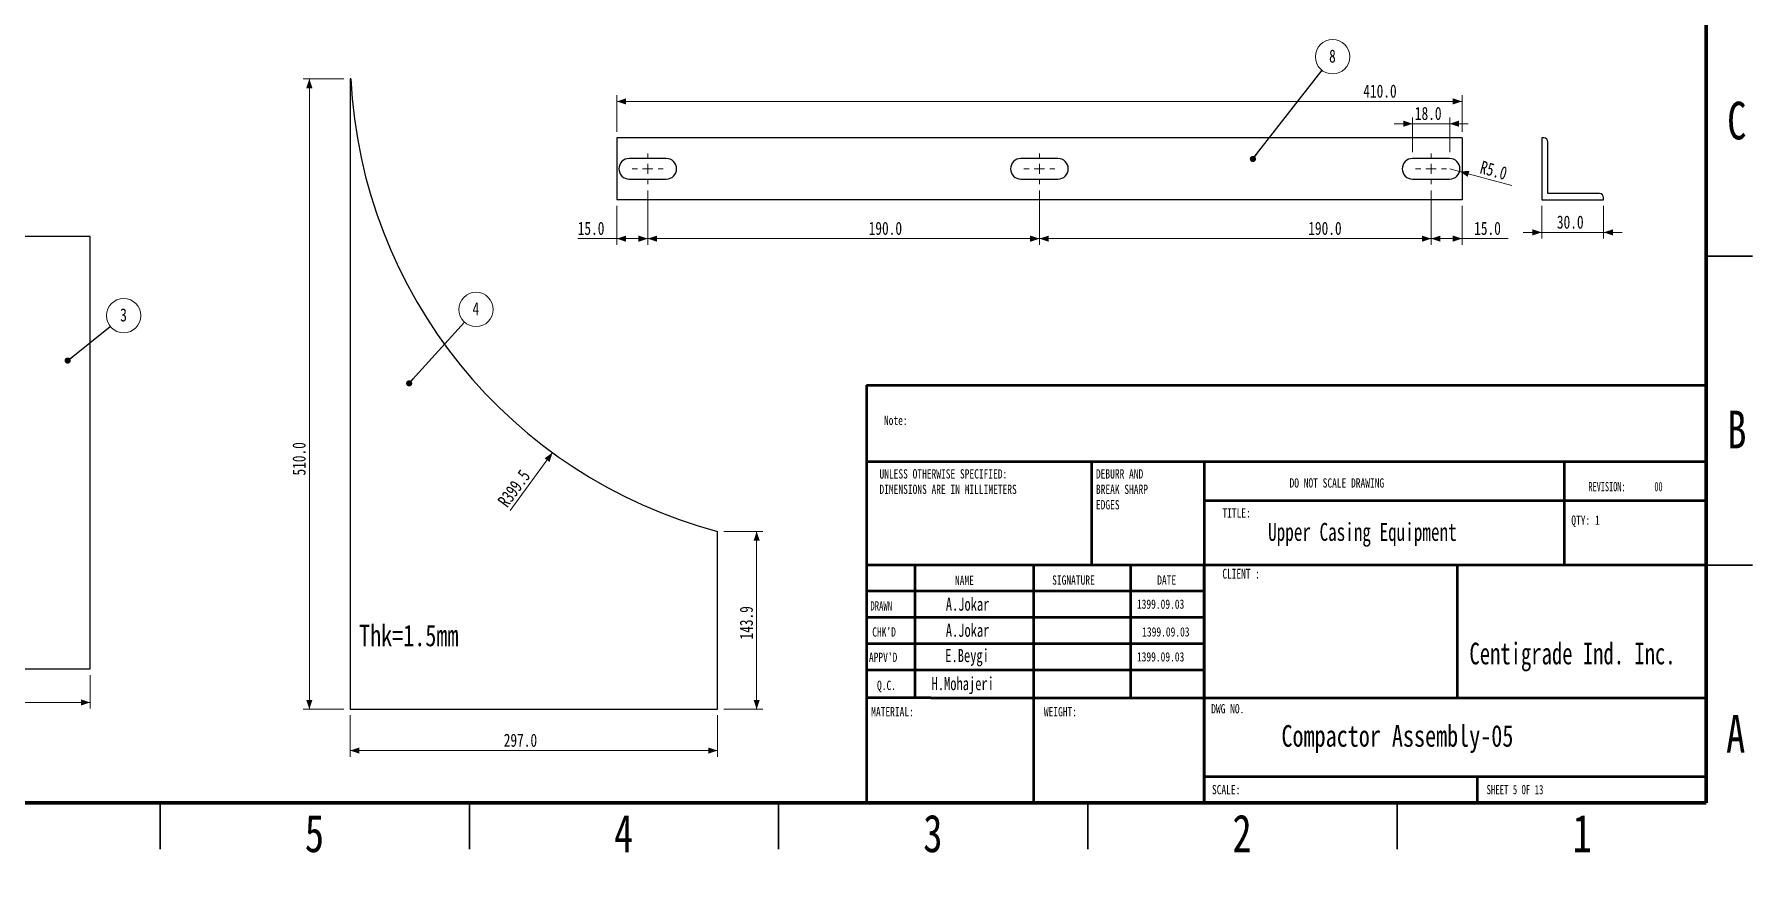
# Paper-space layout 'Sheet5' of a CAD drawing. Header units: millimetres. Extents: x 0 to 418, y 0 to 295.
# Drawn here: x 139.7 to 417.5, y 0 to 134.4 of the extents above; entities that cross this region are included whole.
import ezdxf

# ---------------------------------------------------------------- set-up
doc = ezdxf.new("R2010")
doc.units = ezdxf.units.MM
doc.styles.add('SLDTEXTSTYLE0', font='TXT', dxfattribs={"width": 0.75})
doc.styles.add('SLDTEXTSTYLE1', font='TXT', dxfattribs={"width": 0.686449})
doc.styles.add('SLDTEXTSTYLE2', font='TXT', dxfattribs={"width": 0.652778})
doc.styles.add('SLDTEXTSTYLE3', font='TXT', dxfattribs={"width": 0.692308})
doc.styles.add('SLDTEXTSTYLE4', font='TXT', dxfattribs={"width": 0.7})
doc.dimstyles.new('SLDDIMSTYLE26', dxfattribs={"dimtxt": 2.116667, "dimasz": 1.5, "dimexe": 0, "dimexo": 0.0625, "dimgap": 0.529167, "dimtad": 1, "dimdec": 1, "dimlfac": 5, "dimrnd": 1e-09, "dimzin": 4, "dimdsep": 46, "dimtxsty": 'SLDTEXTSTYLE0', "dimsah": 1, "dimcen": 0.09, "dimadec": 0, "dimazin": 1, "dimtfac": 1, "dimtdec": 0, "dimtofl": 0, "dimtmove": 0, "dimatfit": 3, "dimfxl": 1, "dimfrac": 2, "dimtolj": 1, "dimtzin": 12, "dimarcsym": 0})
doc.dimstyles.new('SLDDIMSTYLE3', dxfattribs={"dimtxt": 0.18, "dimasz": 1, "dimexe": 0, "dimexo": 0.0625, "dimgap": 0, "dimtad": 0, "dimtih": 1, "dimtoh": 1, "dimdec": 0, "dimrnd": 1e-09, "dimzin": 0, "dimdsep": 46, "dimtxsty": 'Standard', "dimblk1": 'DOT', "dimblk2": 'DOT', "dimsah": 1, "dimcen": 0.09, "dimadec": 0, "dimazin": 0, "dimtfac": 1, "dimtdec": 0, "dimtofl": 0, "dimtmove": 0, "dimatfit": 3, "dimldrblk": 'DOT', "dimfxl": 1, "dimfrac": 2, "dimtolj": 1, "dimtzin": 0, "dimarcsym": 0})
doc.dimstyles.new('SLDDIMSTYLE31', dxfattribs={"dimtxt": 2.116667, "dimasz": 1.5, "dimexe": 0, "dimexo": 0.0625, "dimgap": 0.529167, "dimtad": 1, "dimdec": 0, "dimlfac": 5, "dimrnd": 1e-09, "dimzin": 12, "dimdsep": 46, "dimtxsty": 'SLDTEXTSTYLE0', "dimsah": 1, "dimcen": 0.09, "dimadec": 0, "dimazin": 3, "dimtfac": 1, "dimtdec": 0, "dimtofl": 0, "dimtmove": 0, "dimatfit": 3, "dimfxl": 1, "dimfrac": 2, "dimtolj": 1, "dimtzin": 12, "dimarcsym": 0})
doc.dimstyles.new('SLDDIMSTYLE32', dxfattribs={"dimtxt": 2.116667, "dimasz": 1.5, "dimexe": 0, "dimexo": 0.0625, "dimgap": 0.529167, "dimtad": 1, "dimdec": 1, "dimlfac": 5, "dimrnd": 1e-09, "dimzin": 12, "dimdsep": 46, "dimtxsty": 'SLDTEXTSTYLE0', "dimsah": 1, "dimcen": 0.09, "dimadec": 0, "dimazin": 3, "dimtfac": 1, "dimtdec": 0, "dimtofl": 0, "dimtmove": 0, "dimatfit": 3, "dimfxl": 1, "dimfrac": 2, "dimtolj": 1, "dimtzin": 12, "dimarcsym": 0})
doc.dimstyles.new('SLDDIMSTYLE33', dxfattribs={"dimtxt": 2.116667, "dimasz": 1.5, "dimexe": 0, "dimexo": 0.0625, "dimgap": 0.529167, "dimtad": 1, "dimdec": 1, "dimlfac": 5, "dimrnd": 1e-09, "dimzin": 12, "dimdsep": 46, "dimtxsty": 'SLDTEXTSTYLE0', "dimblk1": 'NONE', "dimblk2": 'NONE', "dimsah": 1, "dimcen": 0, "dimadec": 0, "dimazin": 3, "dimtfac": 1, "dimtdec": 0, "dimtofl": 0, "dimtmove": 0, "dimatfit": 3, "dimldrblk": 'NONE', "dimfxl": 1, "dimfrac": 2, "dimtolj": 1, "dimtzin": 12, "dimarcsym": 0})
doc.dimstyles.new('SLDDIMSTYLE34', dxfattribs={"dimtxt": 2.116667, "dimasz": 1.5, "dimexe": 0, "dimexo": 0.0625, "dimgap": 0.529167, "dimtad": 1, "dimdec": 1, "dimlfac": 3, "dimrnd": 1e-09, "dimzin": 4, "dimdsep": 46, "dimtxsty": 'SLDTEXTSTYLE0', "dimsah": 1, "dimcen": 0, "dimadec": 0, "dimazin": 1, "dimtfac": 1, "dimtdec": 0, "dimtofl": 0, "dimtmove": 0, "dimatfit": 3, "dimfxl": 1, "dimfrac": 2, "dimtolj": 1, "dimtzin": 12, "dimarcsym": 0})
doc.dimstyles.new('SLDDIMSTYLE7', dxfattribs={"dimtxt": 2.116667, "dimasz": 1.5, "dimexe": 0, "dimexo": 0.0625, "dimgap": 0.529167, "dimtad": 1, "dimdec": 1, "dimlfac": 3, "dimrnd": 1e-09, "dimzin": 4, "dimdsep": 46, "dimtxsty": 'SLDTEXTSTYLE0', "dimsah": 1, "dimcen": 0.09, "dimadec": 0, "dimazin": 1, "dimtfac": 1, "dimtdec": 0, "dimtmove": 0, "dimatfit": 0, "dimfxl": 1, "dimfrac": 2, "dimtolj": 1, "dimtzin": 12, "dimarcsym": 0})
doc.dimstyles.new('SLDDIMSTYLE8', dxfattribs={"dimtxt": 2.116667, "dimasz": 1.5, "dimexe": 0, "dimexo": 0.0625, "dimgap": 0.529167, "dimtad": 1, "dimdec": 1, "dimlfac": 3, "dimrnd": 1e-09, "dimzin": 4, "dimdsep": 46, "dimtxsty": 'SLDTEXTSTYLE0', "dimsah": 1, "dimcen": 0.09, "dimadec": 0, "dimazin": 1, "dimtfac": 1, "dimtdec": 0, "dimtofl": 0, "dimtmove": 0, "dimatfit": 3, "dimfxl": 1, "dimfrac": 2, "dimtolj": 1, "dimtzin": 12, "dimarcsym": 0})

# ---------------------------------------------------------------- blocks, each defined once
blk = doc.blocks.new('SW_NOTE_69')
at = {"color": 0, "linetype": 'Continuous', "lineweight": 0, "char_height": 1.5, "attachment_point": 1, "style": 'SLDTEXTSTYLE0'}
for s, insert in [('UNLESS OTHERWISE SPECIFIED:', (0, 1.93)), ('DIMENSIONS ARE IN MILLIMETERS', (0, -0.57))]:
    blk.add_mtext(s, dxfattribs=dict(at, insert=insert))
blk = doc.blocks.new('SW_NOTE_70')
at = {"color": 0, "linetype": 'Continuous', "lineweight": 0, "char_height": 1.5, "attachment_point": 1, "style": 'SLDTEXTSTYLE0'}
for s, insert in [('DEBURR AND', (0, 1.93)), ('BREAK SHARP', (0, -0.57)), ('EDGES', (0, -3.07))]:
    blk.add_mtext(s, dxfattribs=dict(at, insert=insert))
blk = doc.blocks.new('_D_85')
at = {"color": 7, "linetype": 'Continuous', "lineweight": 18, "transparency": 16777216}
for p, q in [((120.31, 30.68), (120.31, 25.26)), ((148.69, 30.68), (148.69, 25.26)), ((120.31, 26.26), (148.69, 26.26))]:
    blk.add_line(p, q, dxfattribs=at)
for points in [[(120.31, 26.26), (121.81, 25.76), (121.81, 26.76)], [(148.69, 26.26), (147.19, 26.76), (147.19, 25.76)]]:
    blk.add_solid(points, dxfattribs=at)
at = {"color": 7, "linetype": 'Continuous', "lineweight": 18, "transparency": 16777216, "insert": (131.59, 28.99), "char_height": 2.117, "attachment_point": 1, "style": 'SLDTEXTSTYLE0'}
blk.add_mtext('142', dxfattribs=at)
blk = doc.blocks.new('SW_NOTE_73')
at = {"color": 0, "linetype": 'Continuous', "lineweight": 0}
blk.add_circle((2.17, 1.74), 2.78, dxfattribs=at)
at = {"color": 0, "linetype": 'Continuous', "lineweight": 0, "insert": (2.15, 2.91), "char_height": 2.12, "attachment_point": 2, "style": 'SLDTEXTSTYLE0'}
blk.add_mtext('3', dxfattribs=at)
blk = doc.blocks.new('_DOT')
at = {"color": 0, "linetype": 'ByBlock', "lineweight": -2}
blk.add_line((-0.5, 0), (-1, 0), dxfattribs=at)
at = {"color": 0, "linetype": 'ByBlock', "const_width": 0.5}
blk.add_lwpolyline([(-0.25, 0, 1), (0.25, 0, 1)], format="xyb", close=True, dxfattribs=at)
blk = doc.blocks.new('_D_87')
at = {"color": 7, "linetype": 'Continuous', "lineweight": 18, "transparency": 16777216}
for p, q in [((190.72, 24.17), (190.72, 17.47)), ((250.12, 24.17), (250.12, 17.47)), ((190.72, 18.47), (250.12, 18.47))]:
    blk.add_line(p, q, dxfattribs=at)
for points in [[(190.72, 18.47), (192.22, 17.97), (192.22, 18.97)], [(250.12, 18.47), (248.62, 18.97), (248.62, 17.97)]]:
    blk.add_solid(points, dxfattribs=at)
at = {"color": 7, "linetype": 'Continuous', "lineweight": 18, "transparency": 16777216, "insert": (215.55, 21.2), "char_height": 2.117, "attachment_point": 1, "style": 'SLDTEXTSTYLE0'}
blk.add_mtext('297.0', dxfattribs=at)
blk = doc.blocks.new('_D_88')
at = {"color": 7, "linetype": 'Continuous', "lineweight": 18, "transparency": 16777216}
for p, q in [((189.72, 127.17), (183.12, 127.17)), ((184.12, 127.17), (184.12, 25.17)), ((189.72, 25.17), (183.12, 25.17))]:
    blk.add_line(p, q, dxfattribs=at)
for points in [[(184.12, 127.17), (183.62, 125.67), (184.62, 125.67)], [(184.12, 25.17), (184.62, 26.67), (183.62, 26.67)]]:
    blk.add_solid(points, dxfattribs=at)
at = {"color": 7, "linetype": 'Continuous', "lineweight": 18, "transparency": 16777216, "insert": (181.39, 62.98), "char_height": 2.117, "attachment_point": 1, "rotation": 90, "style": 'SLDTEXTSTYLE0'}
blk.add_mtext('510.0', dxfattribs=at)
blk = doc.blocks.new('_D_89')
at = {"color": 7, "linetype": 'Continuous', "lineweight": 18, "transparency": 16777216}
for p, q in [((251.12, 53.94), (257.45, 53.94)), ((256.45, 25.17), (256.45, 53.94)), ((251.12, 25.17), (257.45, 25.17))]:
    blk.add_line(p, q, dxfattribs=at)
for points in [[(256.45, 53.94), (255.95, 52.44), (256.95, 52.44)], [(256.45, 25.17), (256.95, 26.67), (255.95, 26.67)]]:
    blk.add_solid(points, dxfattribs=at)
at = {"color": 7, "linetype": 'Continuous', "lineweight": 18, "transparency": 16777216, "insert": (253.72, 36.44), "char_height": 2.117, "attachment_point": 1, "rotation": 90, "style": 'SLDTEXTSTYLE0'}
blk.add_mtext('143.9', dxfattribs=at)
blk = doc.blocks.new('_D_90')
at = {"color": 7, "linetype": 'Continuous', "lineweight": 18, "transparency": 16777216, "insert": (214.43, 58.91), "char_height": 2.117, "attachment_point": 1, "rotation": 53.8101, "style": 'SLDTEXTSTYLE0'}
blk.add_mtext('R399.5', dxfattribs=at)
blk = doc.blocks.new('_NONE')
blk = doc.blocks.new('SW_NOTE_74')
at = {"color": 0, "linetype": 'Continuous', "lineweight": 0}
blk.add_circle((1.87, 2.06), 2.78, dxfattribs=at)
at = {"color": 0, "linetype": 'Continuous', "lineweight": 0, "insert": (1.84, 3.23), "char_height": 2.12, "attachment_point": 2, "style": 'SLDTEXTSTYLE0'}
blk.add_mtext('4', dxfattribs=at)
blk = doc.blocks.new('_D_102')
at = {"color": 7, "linetype": 'Continuous', "lineweight": 18, "transparency": 16777216}
for p, q in [((238.84, 109.12), (238.84, 100.32)), ((233.84, 106.62), (233.84, 100.32)), ((233.84, 101.32), (227.51, 101.32)), ((238.84, 101.32), (233.84, 101.32))]:
    blk.add_line(p, q, dxfattribs=at)
for points in [[(233.84, 101.32), (235.34, 100.82), (235.34, 101.82)], [(238.84, 101.32), (237.34, 101.82), (237.34, 100.82)]]:
    blk.add_solid(points, dxfattribs=at)
at = {"color": 7, "linetype": 'Continuous', "lineweight": 18, "transparency": 16777216, "insert": (227.51, 104.05), "char_height": 2.117, "attachment_point": 1, "style": 'SLDTEXTSTYLE0'}
blk.add_mtext('15.0', dxfattribs=at)
blk = doc.blocks.new('_D_103')
at = {"color": 7, "linetype": 'Continuous', "lineweight": 18, "transparency": 16777216}
for p, q in [((238.84, 109.12), (238.84, 100.32)), ((302.17, 109.12), (302.17, 100.32)), ((238.84, 101.32), (302.17, 101.32))]:
    blk.add_line(p, q, dxfattribs=at)
for points in [[(238.84, 101.32), (240.34, 100.82), (240.34, 101.82)], [(302.17, 101.32), (300.67, 101.82), (300.67, 100.82)]]:
    blk.add_solid(points, dxfattribs=at)
at = {"color": 7, "linetype": 'Continuous', "lineweight": 18, "transparency": 16777216, "insert": (274.56, 104.05), "char_height": 2.117, "attachment_point": 1, "style": 'SLDTEXTSTYLE0'}
blk.add_mtext('190.0', dxfattribs=at)
blk = doc.blocks.new('_D_104')
at = {"color": 7, "linetype": 'Continuous', "lineweight": 18, "transparency": 16777216}
for p, q in [((302.17, 109.12), (302.17, 100.32)), ((365.51, 109.12), (365.51, 100.32)), ((302.17, 101.32), (365.51, 101.32))]:
    blk.add_line(p, q, dxfattribs=at)
for points in [[(302.17, 101.32), (303.67, 100.82), (303.67, 101.82)], [(365.51, 101.32), (364.01, 101.82), (364.01, 100.82)]]:
    blk.add_solid(points, dxfattribs=at)
at = {"color": 7, "linetype": 'Continuous', "lineweight": 18, "transparency": 16777216, "insert": (345.64, 104.05), "char_height": 2.117, "attachment_point": 1, "style": 'SLDTEXTSTYLE0'}
blk.add_mtext('190.0', dxfattribs=at)
blk = doc.blocks.new('_D_105')
at = {"color": 7, "linetype": 'Continuous', "lineweight": 18, "transparency": 16777216}
for p, q in [((365.51, 109.12), (365.51, 100.32)), ((370.51, 106.62), (370.51, 100.32)), ((365.51, 101.32), (370.51, 101.32)), ((370.51, 101.32), (377.95, 101.32))]:
    blk.add_line(p, q, dxfattribs=at)
for points in [[(365.51, 101.32), (367.01, 100.82), (367.01, 101.82)], [(370.51, 101.32), (369.01, 101.82), (369.01, 100.82)]]:
    blk.add_solid(points, dxfattribs=at)
at = {"color": 7, "linetype": 'Continuous', "lineweight": 18, "transparency": 16777216, "insert": (372.47, 104.05), "char_height": 2.117, "attachment_point": 1, "style": 'SLDTEXTSTYLE0'}
blk.add_mtext('15.0', dxfattribs=at)
blk = doc.blocks.new('_D_106')
at = {"color": 7, "linetype": 'Continuous', "lineweight": 18, "transparency": 16777216}
for q in [(368.51, 112.62), (378.55, 109.93)]:
    blk.add_line((370.12, 112.19), q, dxfattribs=at)
blk.add_solid([(370.12, 112.19), (371.44, 111.32), (371.69, 112.29)], dxfattribs=at)
at = {"color": 7, "linetype": 'Continuous', "lineweight": 18, "transparency": 16777216, "insert": (373.82, 113.98), "char_height": 2.117, "attachment_point": 1, "rotation": 345, "style": 'SLDTEXTSTYLE0'}
blk.add_mtext('R5.0', dxfattribs=at)
blk = doc.blocks.new('_D_107')
at = {"color": 7, "linetype": 'Continuous', "lineweight": 18, "transparency": 16777216}
for p, q in [((362.51, 119.92), (359.51, 119.92)), ((362.51, 115.29), (362.51, 120.92)), ((368.51, 119.92), (362.51, 119.92)), ((368.51, 115.29), (368.51, 120.92)), ((368.51, 119.92), (371.51, 119.92))]:
    blk.add_line(p, q, dxfattribs=at)
for points in [[(362.51, 119.92), (361.01, 120.42), (361.01, 119.42)], [(368.51, 119.92), (370.01, 119.42), (370.01, 120.42)]]:
    blk.add_solid(points, dxfattribs=at)
at = {"color": 7, "linetype": 'Continuous', "lineweight": 18, "transparency": 16777216, "insert": (362.88, 122.65), "char_height": 2.117, "attachment_point": 1, "style": 'SLDTEXTSTYLE0'}
blk.add_mtext('18.0', dxfattribs=at)
blk = doc.blocks.new('_D_108')
at = {"color": 7, "linetype": 'Continuous', "lineweight": 18, "transparency": 16777216}
for p, q in [((233.84, 118.62), (233.84, 124.53)), ((370.51, 123.53), (233.84, 123.53)), ((370.51, 118.62), (370.51, 124.53))]:
    blk.add_line(p, q, dxfattribs=at)
for points in [[(233.84, 123.53), (235.34, 123.03), (235.34, 124.03)], [(370.51, 123.53), (369.01, 124.03), (369.01, 123.03)]]:
    blk.add_solid(points, dxfattribs=at)
at = {"color": 7, "linetype": 'Continuous', "lineweight": 18, "transparency": 16777216, "insert": (354.54, 126.26), "char_height": 2.117, "attachment_point": 1, "style": 'SLDTEXTSTYLE0'}
blk.add_mtext('410.0', dxfattribs=at)
blk = doc.blocks.new('SW_NOTE_77')
at = {"color": 0, "linetype": 'Continuous', "lineweight": 0}
blk.add_circle((1.71, 2.19), 2.78, dxfattribs=at)
at = {"color": 0, "linetype": 'Continuous', "lineweight": 0, "insert": (1.69, 3.36), "char_height": 2.12, "attachment_point": 2, "style": 'SLDTEXTSTYLE0'}
blk.add_mtext('8', dxfattribs=at)
blk = doc.blocks.new('SW_CENTERMARKSYMBOL_15')
at = {"color": 0, "linetype": 'Continuous', "lineweight": 0}
for p, q in [((0, 0), (-0.83, 0)), ((0, 1.67), (0, 2.5)), ((0, 0), (0, 0.83)), ((0, 0), (0, -0.83)), ((0, 0), (0.83, 0)), ((1.67, 0), (2.5, 0)), ((-1.67, 0), (-2.5, 0)), ((0, -1.67), (0, -2.5))]:
    blk.add_line(p, q, dxfattribs=at)
blk = doc.blocks.new('SW_CENTERMARKSYMBOL_16')
at = {"color": 0, "linetype": 'Continuous', "lineweight": 0}
for p, q in [((0, 0), (-0.83, 0)), ((0, 1.67), (0, 2.5)), ((0, 0), (0, 0.83)), ((0, 0), (0, -0.83)), ((0, 0), (0.83, 0)), ((1.67, 0), (2.5, 0)), ((-1.67, 0), (-2.5, 0)), ((0, -1.67), (0, -2.5))]:
    blk.add_line(p, q, dxfattribs=at)
blk = doc.blocks.new('SW_CENTERMARKSYMBOL_17')
at = {"color": 0, "linetype": 'Continuous', "lineweight": 0}
for p, q in [((0, 0), (-0.83, 0)), ((0, 1.67), (0, 2.5)), ((0, 0), (0, 0.83)), ((0, 0), (0, -0.83)), ((0, 0), (0.83, 0)), ((1.67, 0), (2.5, 0)), ((-1.67, 0), (-2.5, 0)), ((0, -1.67), (0, -2.5))]:
    blk.add_line(p, q, dxfattribs=at)
blk = doc.blocks.new('_D_109')
at = {"color": 7, "linetype": 'Continuous', "lineweight": 18, "transparency": 16777216}
for p, q in [((383.4, 106.62), (383.4, 101.33)), ((393.4, 106.62), (393.4, 101.33)), ((383.4, 102.33), (380.4, 102.33)), ((383.4, 102.33), (393.4, 102.33)), ((393.4, 102.33), (396.4, 102.33))]:
    blk.add_line(p, q, dxfattribs=at)
for points in [[(383.4, 102.33), (381.9, 102.83), (381.9, 101.83)], [(393.4, 102.33), (394.9, 101.83), (394.9, 102.83)]]:
    blk.add_solid(points, dxfattribs=at)
at = {"color": 7, "linetype": 'Continuous', "lineweight": 18, "transparency": 16777216, "insert": (385.85, 105.06), "char_height": 2.117, "attachment_point": 1, "style": 'SLDTEXTSTYLE0'}
blk.add_mtext('30.0', dxfattribs=at)

psp = doc.layouts.new('Sheet5')

# ---------------------------------------------------------------- linework, layer by layer
at = {"color": 7, "linetype": 'Continuous', "lineweight": 70}
for p, q in [((410, 287), (410, 10)), ((410, 10), (10, 10))]:
    psp.add_line(p, q, dxfattribs=at)
at = {"color": 7, "linetype": 'Continuous', "lineweight": 25}
for p, q in [((190.821, 127.175), (190.721, 127.175)), ((190.721, 127.175), (190.721, 25.17)), ((370.507, 117.622), (233.84, 117.622)), ((233.84, 117.622), (233.84, 107.622)), ((370.507, 117.622), (370.507, 107.622)), ((383.398, 117.622), (383.398, 107.622)), ((383.731, 117.622), (383.398, 117.622)), ((384.398, 108.622), (384.398, 116.955)), ((241.84, 114.288), (235.84, 114.288)), ((305.173, 114.288), (299.173, 114.288)), ((368.507, 114.288), (362.507, 114.288)), ((235.84, 110.955), (241.84, 110.955)), ((299.173, 110.955), (305.173, 110.955)), ((362.507, 110.955), (368.507, 110.955)), ((392.731, 108.622), (384.398, 108.622)), ((370.507, 107.622), (233.84, 107.622)), ((383.398, 107.622), (393.398, 107.622)), ((393.398, 107.622), (393.398, 107.955)), ((148.695, 101.675), (120.309, 101.675)), ((148.695, 31.675), (148.695, 101.675)), ((250.121, 25.17), (250.121, 53.945)), ((120.309, 31.675), (148.695, 31.675)), ((190.721, 25.17), (250.121, 25.17))]:
    psp.add_line(p, q, dxfattribs=at)
at = {"color": 7, "linetype": 'Continuous', "lineweight": 35}
for p, q in [((410, 98.5), (417.5, 98.5)), ((410, 48.5), (417.5, 48.5)), ((160, 10), (160, 2.5)), ((210, 2.5), (210, 10)), ((210, 10), (210, 2.5)), ((260, 10), (260, 2.5)), ((310, 10), (310, 2.5)), ((360, 10), (360, 2.5))]:
    psp.add_line(p, q, dxfattribs=at)
at = {"color": 7, "linetype": 'Continuous', "lineweight": 50}
for p, q in [((274.2, 77.597), (410, 77.597)), ((274.2, 77.597), (274.2, 65.25)), ((274.2, 65.25), (410, 65.25)), ((274.2, 65.25), (274.2, 10.25)), ((310.6, 65.25), (310.6, 48.5)), ((328.8, 65.25), (328.8, 10)), ((387.09, 48.5), (387.09, 65.25)), ((410, 58.875), (328.8, 58.875)), ((410, 48.5), (274.2, 48.5)), ((282, 48.5), (282, 27)), ((301.191, 48.5), (301.191, 10.25)), ((316.906, 48.5), (316.906, 27)), ((328.8, 10.25), (328.8, 48.5)), ((369.786, 27), (369.786, 48.5)), ((328.8, 44.25), (274.2, 44.25)), ((328.8, 40), (274.2, 40)), ((328.8, 35.75), (274.2, 35.75)), ((328.8, 31.5), (274.2, 31.5)), ((284.6, 27), (274.2, 27)), ((284.6, 27), (410, 27)), ((328.8, 14.25), (410, 14.25)), ((373, 10), (373, 14.25))]:
    psp.add_line(p, q, dxfattribs=at)
at = {"color": 7, "linetype": 'Continuous', "lineweight": 18}
psp.add_line((223.443, 66.686), (216.594, 57.325), dxfattribs=at)
at = {"color": 7, "linetype": 'Continuous', "lineweight": 25}
for centre, radius, start, end in [((270.621, 131.17), 79.9, 182.86637, 255.13332), ((383.731, 116.955), 0.667, 360, 90), ((235.84, 112.622), 1.667, 90, 270), ((241.84, 112.622), 1.667, 270, 90), ((299.173, 112.622), 1.667, 90, 270), ((305.173, 112.622), 1.667, 270, 90), ((362.507, 112.622), 1.667, 90, 270), ((368.507, 112.622), 1.667, 270, 90), ((392.731, 107.955), 0.667, 0, 90)]:
    psp.add_arc(centre, radius, start, end, dxfattribs=at)
at = {"color": 7, "linetype": 'Continuous', "lineweight": 18}
psp.add_solid([(223.443, 66.686), (222.153, 65.77), (222.96, 65.18)], dxfattribs=at)

# ---------------------------------------------------------------- block references
at = {"color": 7, "linetype": 'Continuous', "lineweight": 0}
for name, p in [('SW_NOTE_77', (347.867, 128.567)), ('SW_CENTERMARKSYMBOL_15', (238.84, 112.622)), ('SW_CENTERMARKSYMBOL_16', (302.173, 112.622)), ('SW_CENTERMARKSYMBOL_17', (365.507, 112.622)), ('SW_NOTE_74', (209.206, 87.795)), ('SW_NOTE_73', (151.924, 87.127)), ('SW_NOTE_69', (276.309, 62.069)), ('SW_NOTE_70', (311.309, 62.069))]:
    psp.add_blockref(name, p, dxfattribs=at)

# ---------------------------------------------------------------- texts
for s, insert, char_height, attachment_point, style in [('C', (414.937, 123.476), 6.096, 2, 'SLDTEXTSTYLE0'), ('Note:', (277.032, 72.666), 1.5, 1, 'SLDTEXTSTYLE0'), ('B', (414.953, 73.476), 6.096, 2, 'SLDTEXTSTYLE0'), ('DO NOT SCALE DRAWING', (342.615, 62.533), 1.5, 1, 'SLDTEXTSTYLE0'), ('REVISION:       00', (390.955, 61.935), 1.5, 1, 'SLDTEXTSTYLE2'), ('TITLE:', (331.76, 57.684), 1.5, 1, 'SLDTEXTSTYLE0'), ('QTY: 1', (388.179, 56.503), 1.5, 1, 'SLDTEXTSTYLE0'), ('Upper Casing Equipment', (339.152, 55.312), 2.91042, 1, 'SLDTEXTSTYLE4'), ('CLIENT :', (331.76, 47.885), 1.5875, 1, 'SLDTEXTSTYLE4'), ('NAME', (288.522, 46.751), 1.5, 1, 'SLDTEXTSTYLE0'), ('SIGNATURE', (304.234, 46.812), 1.5, 1, 'SLDTEXTSTYLE0'), ('DATE', (321.218, 46.812), 1.5, 1, 'SLDTEXTSTYLE0'), ('DRAWN', (274.843, 42.635), 1.5, 1, 'SLDTEXTSTYLE1'), ('A.Jokar', (287.033, 43.219), 2.1167, 1, 'SLDTEXTSTYLE4'), ('1399.09.03', (317.944, 42.917), 1.5, 1, 'SLDTEXTSTYLE0'), ('Thk=1.5mm', (192.156, 38.846), 3.5, 1, 'SLDTEXTSTYLE0'), ('A.Jokar', (287.033, 38.996), 2.1167, 1, 'SLDTEXTSTYLE4'), ("CHK'D", (275.139, 38.412), 1.5, 1, 'SLDTEXTSTYLE0'), ('1399.09.03', (318.795, 38.426), 1.5, 1, 'SLDTEXTSTYLE0'), ('Centigrade Ind. Inc.', (371.708, 35.923), 3.5, 1, 'SLDTEXTSTYLE4'), ("APPV'D", (274.602, 34.316), 1.5, 1, 'SLDTEXTSTYLE0'), ('E.Beygi', (286.947, 34.9), 2.1167, 1, 'SLDTEXTSTYLE4'), ('1399.09.03', (317.944, 34.387), 1.5, 1, 'SLDTEXTSTYLE0'), ('Q.C.', (275.915, 29.776), 1.5, 1, 'SLDTEXTSTYLE0'), ('H.Mohajeri', (284.734, 30.36), 2.1167, 1, 'SLDTEXTSTYLE4'), ('MATERIAL:', (274.975, 25.505), 1.5, 1, 'SLDTEXTSTYLE0'), ('WEIGHT:', (302.894, 25.503), 1.4986, 1, 'SLDTEXTSTYLE0'), ('DWG NO.', (329.953, 25.986), 1.5, 1, 'SLDTEXTSTYLE0'), ('Compactor Assembly-05', (341.313, 22.59), 3.5, 1, 'SLDTEXTSTYLE0'), ('A', (414.757, 24.226), 6.096, 2, 'SLDTEXTSTYLE0'), ('SCALE:', (330.074, 12.9), 1.5, 1, 'SLDTEXTSTYLE0'), ('SHEET 5 OF 13', (374.478, 12.9), 1.5, 1, 'SLDTEXTSTYLE3'), ('5', (184.939, 8.114), 6.096, 2, 'SLDTEXTSTYLE0'), ('4', (234.939, 8.114), 6.096, 2, 'SLDTEXTSTYLE0'), ('3', (284.939, 8.114), 6.096, 2, 'SLDTEXTSTYLE0'), ('2', (334.939, 8.114), 6.096, 2, 'SLDTEXTSTYLE0'), ('1', (389.939, 8.114), 6.096, 2, 'SLDTEXTSTYLE0')]:
    psp.add_mtext(s, dxfattribs=dict(at, insert=insert, char_height=char_height, attachment_point=attachment_point, style=style))

# ---------------------------------------------------------------- dimensions: what is measured, and where the dimension line sits
at = {"color": 7, "linetype": 'Continuous', "lineweight": 18}
for center, mpoint, dimstyle, picture, middle in [((270.621, 131.17), (0, 0), 'SLDDIMSTYLE33', '_D_90', (219.069, 60.707)), ((368.507, 112.622), (370.116, 112.19), 'SLDDIMSTYLE34', '_D_106', (376.008, 110.612))]:
    dim = psp.add_radius_dim(center=center, mpoint=mpoint, dimstyle=dimstyle, dxfattribs=at)
    dim.commit()
    dim.dimension.update_dxf_attribs({"geometry": picture, "text_midpoint": middle, "dimtype": 164})
for base, p1, p2, angle, dimstyle, picture, middle in [((184.119, 25.17), (190.721, 127.175), (190.721, 25.17), 90, 'SLDDIMSTYLE26', '_D_88', (184.119, 66.501)), ((233.84, 123.528), (370.507, 117.622), (233.84, 117.622), 0, 'SLDDIMSTYLE8', '_D_108', (358.06, 123.528)), ((302.173, 101.317), (238.84, 110.122), (302.173, 110.122), 0, 'SLDDIMSTYLE8', '_D_103', (278.079, 101.317)), ((365.507, 101.317), (302.173, 110.122), (365.507, 110.122), 0, 'SLDDIMSTYLE8', '_D_104', (349.162, 101.317)), ((256.448, 53.945), (250.121, 25.17), (250.121, 53.945), 90, 'SLDDIMSTYLE32', '_D_89', (256.448, 39.962)), ((148.695, 26.264), (120.309, 31.675), (148.695, 31.675), 0, 'SLDDIMSTYLE31', '_D_85', (133.94, 26.264))]:
    dim = psp.add_linear_dim(base=base, p1=p1, p2=p2, angle=angle, dimstyle=dimstyle, dxfattribs=at)
    dim.commit()
    dim.dimension.update_dxf_attribs({"geometry": picture, "text_midpoint": middle, "dimtype": 160})
for base, p1, p2, dimstyle, picture, middle in [((362.507, 119.923), (368.507, 114.288), (362.507, 114.288), 'SLDDIMSTYLE7', '_D_107', (365.616, 119.923)), ((233.84, 101.317), (238.84, 110.122), (233.84, 107.622), 'SLDDIMSTYLE8', '_D_102', (230.251, 101.317)), ((370.507, 101.317), (365.507, 110.122), (370.507, 107.622), 'SLDDIMSTYLE8', '_D_105', (375.209, 101.317)), ((393.398, 102.33), (383.398, 107.622), (393.398, 107.622), 'SLDDIMSTYLE7', '_D_109', (388.582, 102.33)), ((250.121, 18.469), (190.721, 25.17), (250.121, 25.17), 'SLDDIMSTYLE26', '_D_87', (219.069, 18.469))]:
    dim = psp.add_linear_dim(base=base, p1=p1, p2=p2, dimstyle=dimstyle, dxfattribs=at)
    dim.commit()
    dim.dimension.update_dxf_attribs({"geometry": picture, "text_midpoint": middle, "dimtype": 160})

# ---------------------------------------------------------------- leaders
at = {"color": 7, "linetype": 'Continuous', "lineweight": 0}
for points in [[(336.69, 114.22), (347.867, 128.567)], [(145.042, 81.584), (151.924, 87.127)], [(200.262, 77.903), (209.206, 87.795)]]:
    psp.add_leader(points, dimstyle='SLDDIMSTYLE3', dxfattribs=at)

doc.saveas('drawing.dxf')
